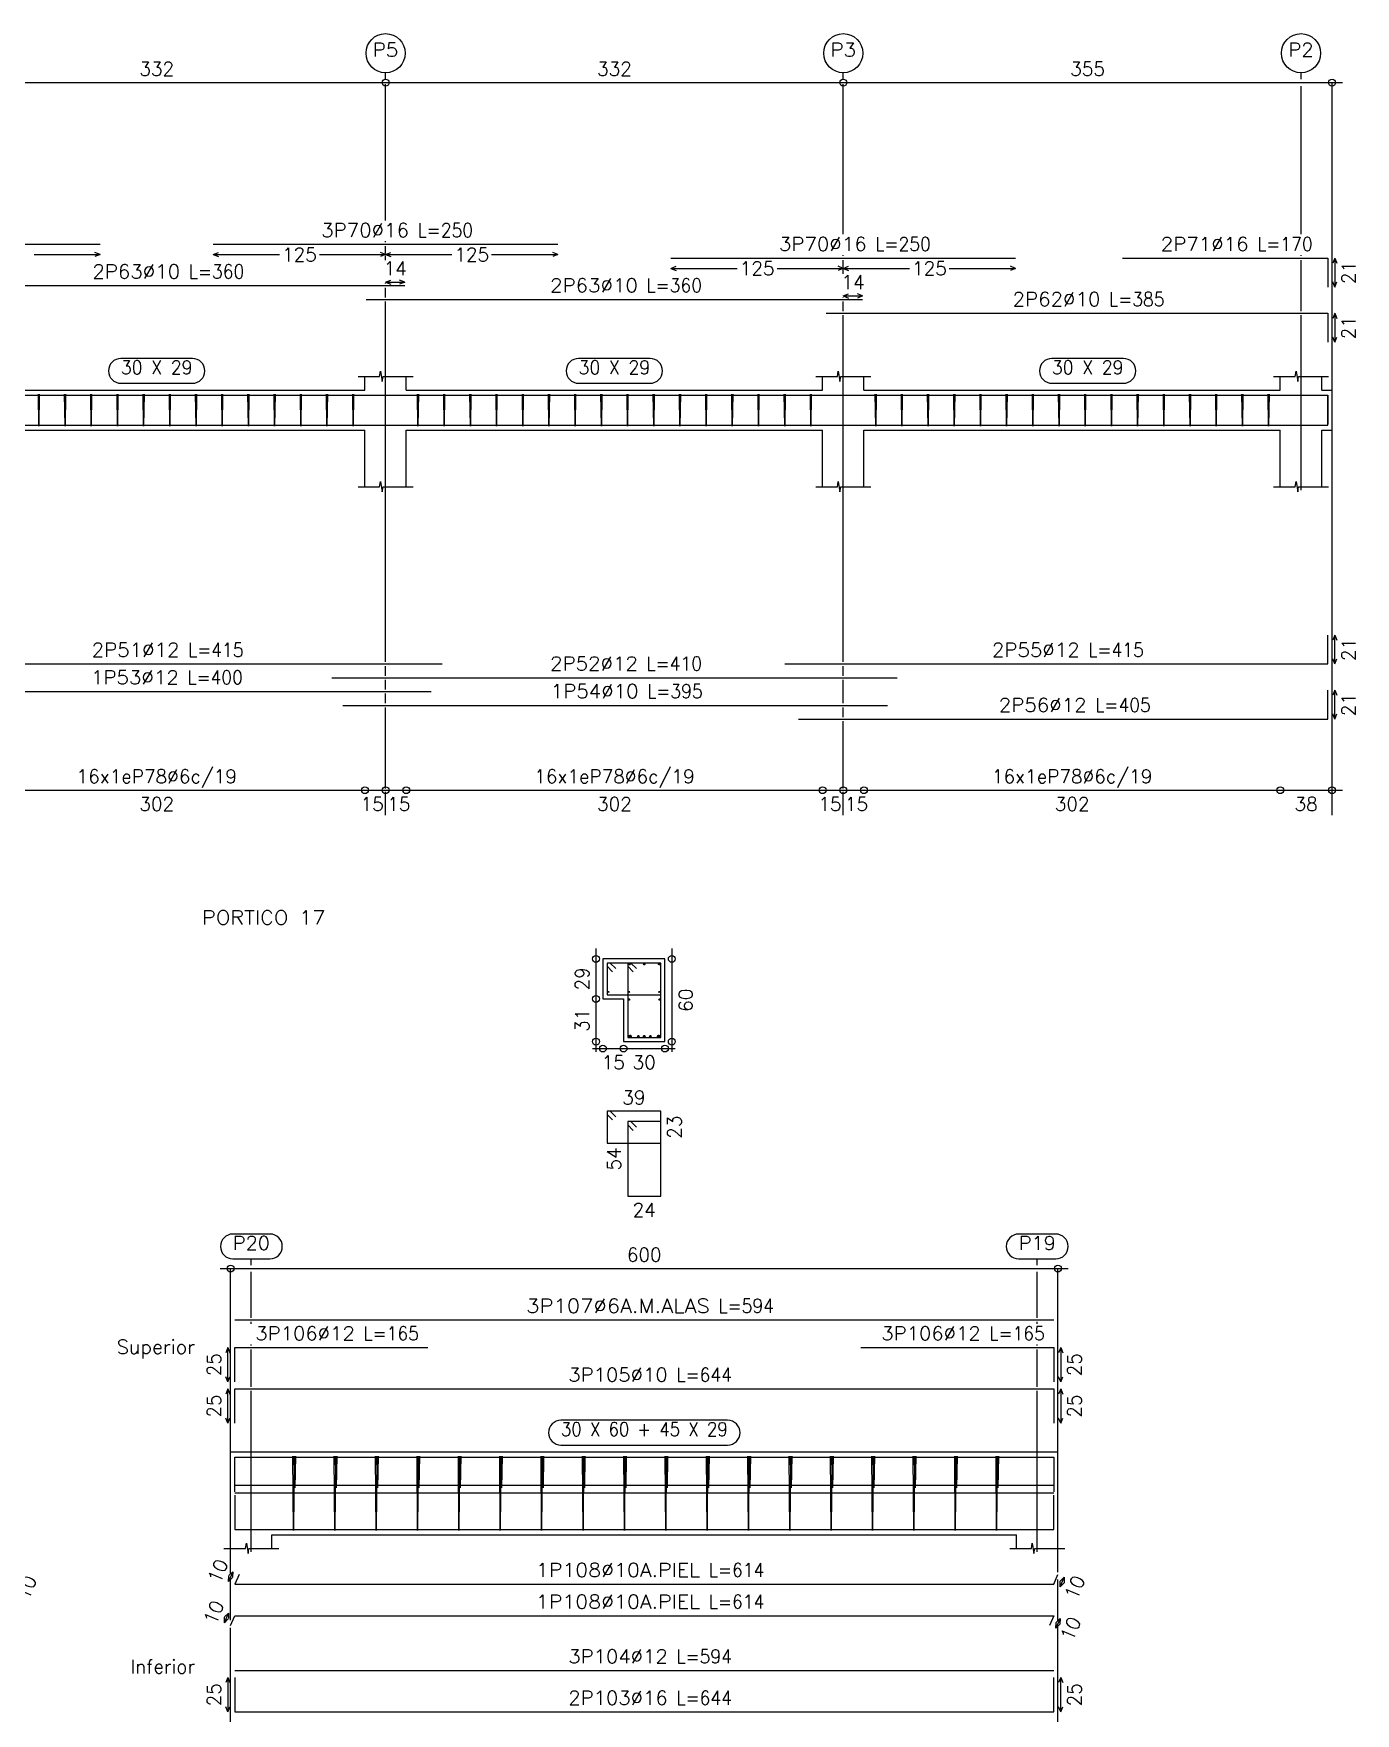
# Model space of a CAD drawing. Header units: millimetres. Extents: x 709.5 to 769, y 350.8 to 392.8.
# Drawn here: x 733.05 to 742.64, y 369.83 to 382.01 of the extents above; entities that cross this region are included whole.
import ezdxf
from ezdxf.enums import TextEntityAlignment as Align

# ---------------------------------------------------------------- set-up
doc = ezdxf.new("R2010")
doc.units = ezdxf.units.MM
doc.linetypes.add('CYPELINEA', pattern=[0])
for name, color, linetype in [('ARM_DENTRO_VIGA', 5, 'Continuous'), ('ARM_ESTRIBOS', 1, 'Continuous'), ('ARM_LONGITUDES', 3, 'CYPELINEA'), ('ARM_TEXTOS', 3, 'CYPELINEA'), ('COT_ARM', 3, 'CYPELINEA'), ('COT_COTAS', 3, 'CYPELINEA'), ('COT_EST', 3, 'CYPELINEA'), ('COT_LIN_APOYOS', 2, 'CYPELINEA'), ('COT_LIN_AUX_COTA', 2, 'CYPELINEA'), ('REF_ESCALA', 3, 'CYPELINEA'), ('REF_NOMBRE', 3, 'CYPELINEA'), ('REF_REFERENCIA', 3, 'CYPELINEA'), ('SEC_CONTORNOS', 2, 'Continuous'), ('SEC_DIM_VIGA', 3, 'CYPELINEA'), ('TXT_EST', 3, 'CYPELINEA'), ('TXT_LONG', 3, 'CYPELINEA')]:
    doc.layers.add(name, color=color, linetype=linetype)
doc.styles.get("Standard").update_dxf_attribs({"font": 'romans.shx'})

msp = doc.modelspace()

# ---------------------------------------------------------------- linework, layer by layer
at = {"layer": 'ARM_DENTRO_VIGA'}
for p, q in [((737.37, 375.261), (737.385, 375.261)), ((737.377, 375.269), (737.377, 375.254)), ((737.477, 375.261), (737.492, 375.261)), ((737.484, 375.269), (737.484, 375.254)), ((737.584, 375.261), (737.599, 375.261)), ((737.592, 375.269), (737.592, 375.254)), ((737.221, 375.059), (737.23, 375.059)), ((737.226, 375.064), (737.226, 375.055)), ((737.365, 375.004), (737.38, 375.004)), ((737.371, 375.059), (737.38, 375.059)), ((737.373, 375.012), (737.373, 374.997)), ((737.376, 375.064), (737.376, 375.055)), ((737.589, 375.059), (737.598, 375.059)), ((737.589, 375.004), (737.604, 375.004)), ((737.593, 375.064), (737.593, 375.055)), ((737.596, 375.012), (737.596, 374.997)), ((737.369, 374.737), (737.393, 374.737)), ((737.381, 374.749), (737.381, 374.725)), ((737.432, 374.737), (737.449, 374.737)), ((737.441, 374.746), (737.441, 374.728)), ((737.476, 374.737), (737.493, 374.737)), ((737.484, 374.746), (737.484, 374.728)), ((737.52, 374.737), (737.537, 374.737)), ((737.528, 374.746), (737.528, 374.728)), ((737.576, 374.737), (737.6, 374.737)), ((737.588, 374.749), (737.588, 374.725))]:
    msp.add_line(p, q, dxfattribs=at)
for points in [[(730.988, 380.48), (733.538, 380.48)], [(734.358, 380.48), (736.858, 380.48)], [(737.678, 380.38), (740.178, 380.38)], [(740.953, 380.38), (742.443, 380.38), (742.443, 380.17)], [(732.148, 380.18), (735.748, 380.18)], [(735.468, 380.08), (739.068, 380.08)], [(738.803, 379.98), (742.443, 379.98), (742.443, 379.77)], [(730.988, 379.386), (733.538, 379.386)], [(732.148, 379.386), (735.748, 379.386)], [(734.358, 379.386), (736.858, 379.386)], [(735.468, 379.386), (739.068, 379.386)], [(737.678, 379.386), (740.178, 379.386)], [(738.503, 379.168), (742.443, 379.168), (742.443, 379.378)], [(738.603, 379.168), (742.443, 379.168), (742.443, 379.378)], [(738.803, 379.386), (742.443, 379.386), (742.443, 379.176)], [(740.953, 379.386), (742.443, 379.386), (742.443, 379.176)], [(731.868, 379.168), (736.018, 379.168)], [(731.938, 379.168), (735.938, 379.168)], [(735.218, 379.168), (739.318, 379.168)], [(735.298, 379.168), (739.248, 379.168)], [(738.503, 377.437), (742.443, 377.437), (742.443, 377.647)], [(731.868, 377.437), (736.018, 377.437)], [(735.218, 377.337), (739.318, 377.337)], [(731.938, 377.237), (735.938, 377.237)], [(738.603, 377.037), (742.443, 377.037), (742.443, 377.247)], [(735.298, 377.137), (739.248, 377.137)], [(734.514, 372.682), (740.455, 372.682)], [(734.514, 372.232), (734.514, 372.482), (735.914, 372.482)], [(739.055, 372.482), (740.455, 372.482), (740.455, 372.232)], [(734.514, 371.932), (734.514, 372.182), (740.455, 372.182), (740.455, 371.932)], [(734.514, 371.436), (734.514, 371.686), (735.914, 371.686)], [(734.514, 371.436), (734.514, 371.686), (740.455, 371.686), (740.455, 371.436)], [(739.055, 371.686), (740.455, 371.686), (740.455, 371.436)], [(734.514, 371.484), (740.455, 371.484)], [(734.514, 371.429), (740.455, 371.429)], [(734.514, 371.429), (740.455, 371.429)], [(734.514, 371.412), (734.514, 371.162), (740.455, 371.162), (740.455, 371.412)], [(734.514, 371.162), (740.455, 371.162)], [(734.545, 370.836), (734.514, 370.766), (740.455, 370.766), (740.485, 370.836)], [(734.484, 370.466), (734.514, 370.536), (740.455, 370.536), (740.424, 370.466)], [(734.514, 370.139), (740.455, 370.139)], [(734.514, 370.089), (734.514, 369.839), (740.455, 369.839), (740.455, 370.089)]]:
    msp.add_lwpolyline(points, dxfattribs=at)
for centre, radius in [((737.377, 375.261), 0.005), ((737.484, 375.261), 0.005), ((737.592, 375.261), 0.005), ((737.226, 375.059), 0.003), ((737.373, 375.004), 0.005), ((737.376, 375.059), 0.003), ((737.593, 375.059), 0.003), ((737.596, 375.004), 0.005), ((737.381, 374.737), 0.008), ((737.441, 374.737), 0.006), ((737.484, 374.737), 0.006), ((737.528, 374.737), 0.006), ((737.588, 374.737), 0.008)]:
    msp.add_circle(centre, radius, dxfattribs=at)
at = {"layer": 'ARM_ESTRIBOS'}
for points in [[(733.096, 379.363), (733.096, 379.392), (733.093, 379.162), (733.09, 379.392), (733.09, 379.374), (733.09, 379.345)], [(733.286, 379.363), (733.286, 379.392), (733.283, 379.162), (733.28, 379.392), (733.28, 379.374), (733.28, 379.345)], [(733.476, 379.363), (733.476, 379.392), (733.473, 379.162), (733.47, 379.392), (733.47, 379.374), (733.47, 379.345)], [(733.666, 379.363), (733.666, 379.392), (733.663, 379.162), (733.66, 379.392), (733.66, 379.374), (733.66, 379.345)], [(733.856, 379.363), (733.856, 379.392), (733.853, 379.162), (733.85, 379.392), (733.85, 379.374), (733.85, 379.345)], [(734.046, 379.363), (734.046, 379.392), (734.043, 379.162), (734.04, 379.392), (734.04, 379.374), (734.04, 379.345)], [(734.236, 379.363), (734.236, 379.392), (734.233, 379.162), (734.23, 379.392), (734.23, 379.374), (734.23, 379.345)], [(734.426, 379.363), (734.426, 379.392), (734.423, 379.162), (734.42, 379.392), (734.42, 379.374), (734.42, 379.345)], [(734.616, 379.363), (734.616, 379.392), (734.613, 379.162), (734.61, 379.392), (734.61, 379.374), (734.61, 379.345)], [(734.806, 379.363), (734.806, 379.392), (734.803, 379.162), (734.8, 379.392), (734.8, 379.374), (734.8, 379.345)], [(734.996, 379.363), (734.996, 379.392), (734.993, 379.162), (734.99, 379.392), (734.99, 379.374), (734.99, 379.345)], [(735.186, 379.363), (735.186, 379.392), (735.183, 379.162), (735.18, 379.392), (735.18, 379.374), (735.18, 379.345)], [(735.376, 379.363), (735.376, 379.392), (735.373, 379.162), (735.37, 379.392), (735.37, 379.374), (735.37, 379.345)], [(735.846, 379.363), (735.846, 379.392), (735.843, 379.162), (735.84, 379.392), (735.84, 379.374), (735.84, 379.345)], [(736.036, 379.363), (736.036, 379.392), (736.033, 379.162), (736.03, 379.392), (736.03, 379.374), (736.03, 379.345)], [(736.226, 379.363), (736.226, 379.392), (736.223, 379.162), (736.22, 379.392), (736.22, 379.374), (736.22, 379.345)], [(736.416, 379.363), (736.416, 379.392), (736.413, 379.162), (736.41, 379.392), (736.41, 379.374), (736.41, 379.345)], [(736.606, 379.363), (736.606, 379.392), (736.603, 379.162), (736.6, 379.392), (736.6, 379.374), (736.6, 379.345)], [(736.796, 379.363), (736.796, 379.392), (736.793, 379.162), (736.79, 379.392), (736.79, 379.374), (736.79, 379.345)], [(736.986, 379.363), (736.986, 379.392), (736.983, 379.162), (736.98, 379.392), (736.98, 379.374), (736.98, 379.345)], [(737.176, 379.363), (737.176, 379.392), (737.173, 379.162), (737.17, 379.392), (737.17, 379.374), (737.17, 379.345)], [(737.366, 379.363), (737.366, 379.392), (737.363, 379.162), (737.36, 379.392), (737.36, 379.374), (737.36, 379.345)], [(737.556, 379.363), (737.556, 379.392), (737.553, 379.162), (737.55, 379.392), (737.55, 379.374), (737.55, 379.345)], [(737.746, 379.363), (737.746, 379.392), (737.743, 379.162), (737.74, 379.392), (737.74, 379.374), (737.74, 379.345)], [(737.936, 379.363), (737.936, 379.392), (737.933, 379.162), (737.93, 379.392), (737.93, 379.374), (737.93, 379.345)], [(738.126, 379.363), (738.126, 379.392), (738.123, 379.162), (738.12, 379.392), (738.12, 379.374), (738.12, 379.345)], [(738.316, 379.363), (738.316, 379.392), (738.313, 379.162), (738.31, 379.392), (738.31, 379.374), (738.31, 379.345)], [(738.506, 379.363), (738.506, 379.392), (738.503, 379.162), (738.5, 379.392), (738.5, 379.374), (738.5, 379.345)], [(738.696, 379.363), (738.696, 379.392), (738.693, 379.162), (738.69, 379.392), (738.69, 379.374), (738.69, 379.345)], [(739.166, 379.363), (739.166, 379.392), (739.163, 379.162), (739.16, 379.392), (739.16, 379.374), (739.16, 379.345)], [(739.356, 379.363), (739.356, 379.392), (739.353, 379.162), (739.35, 379.392), (739.35, 379.374), (739.35, 379.345)], [(739.546, 379.363), (739.546, 379.392), (739.543, 379.162), (739.54, 379.392), (739.54, 379.374), (739.54, 379.345)], [(739.736, 379.363), (739.736, 379.392), (739.733, 379.162), (739.73, 379.392), (739.73, 379.374), (739.73, 379.345)], [(739.926, 379.363), (739.926, 379.392), (739.923, 379.162), (739.92, 379.392), (739.92, 379.374), (739.92, 379.345)], [(740.116, 379.363), (740.116, 379.392), (740.113, 379.162), (740.11, 379.392), (740.11, 379.374), (740.11, 379.345)], [(740.306, 379.363), (740.306, 379.392), (740.303, 379.162), (740.3, 379.392), (740.3, 379.374), (740.3, 379.345)], [(740.496, 379.363), (740.496, 379.392), (740.493, 379.162), (740.49, 379.392), (740.49, 379.374), (740.49, 379.345)], [(740.686, 379.363), (740.686, 379.392), (740.683, 379.162), (740.68, 379.392), (740.68, 379.374), (740.68, 379.345)], [(740.876, 379.363), (740.876, 379.392), (740.873, 379.162), (740.87, 379.392), (740.87, 379.374), (740.87, 379.345)], [(741.066, 379.363), (741.066, 379.392), (741.063, 379.162), (741.06, 379.392), (741.06, 379.374), (741.06, 379.345)], [(741.256, 379.363), (741.256, 379.392), (741.253, 379.162), (741.25, 379.392), (741.25, 379.374), (741.25, 379.345)], [(741.446, 379.363), (741.446, 379.392), (741.443, 379.162), (741.44, 379.392), (741.44, 379.374), (741.44, 379.345)], [(741.636, 379.363), (741.636, 379.392), (741.633, 379.162), (741.63, 379.392), (741.63, 379.374), (741.63, 379.345)], [(741.826, 379.363), (741.826, 379.392), (741.823, 379.162), (741.82, 379.392), (741.82, 379.374), (741.82, 379.345)], [(742.016, 379.363), (742.016, 379.392), (742.013, 379.162), (742.01, 379.392), (742.01, 379.374), (742.01, 379.345)], [(737.278, 375.23), (737.238, 375.269), (737.215, 375.269), (737.215, 375.039), (737.604, 375.039), (737.604, 375.269), (737.215, 375.269), (737.215, 375.245), (737.254, 375.206)], [(737.428, 375.23), (737.388, 375.269), (737.365, 375.269), (737.365, 374.729), (737.604, 374.729), (737.604, 375.269), (737.365, 375.269), (737.365, 375.245), (737.404, 375.206)], [(737.278, 374.155), (737.238, 374.194), (737.215, 374.194), (737.215, 373.964), (737.604, 373.964), (737.604, 374.194), (737.215, 374.194), (737.215, 374.17), (737.254, 374.131)], [(737.428, 374.08), (737.388, 374.119), (737.365, 374.119), (737.365, 373.579), (737.604, 373.579), (737.604, 374.119), (737.365, 374.119), (737.365, 374.095), (737.404, 374.056)], [(734.944, 371.655), (734.944, 371.694), (734.94, 371.154), (734.936, 371.694), (734.936, 371.67), (734.936, 371.631)], [(734.954, 371.655), (734.954, 371.694), (734.95, 371.464), (734.946, 371.694), (734.945, 371.67), (734.945, 371.631)], [(735.244, 371.655), (735.244, 371.694), (735.24, 371.154), (735.236, 371.694), (735.236, 371.67), (735.236, 371.631)], [(735.254, 371.655), (735.254, 371.694), (735.25, 371.464), (735.246, 371.694), (735.245, 371.67), (735.245, 371.631)], [(735.544, 371.655), (735.544, 371.694), (735.54, 371.154), (735.536, 371.694), (735.536, 371.67), (735.536, 371.631)], [(735.554, 371.655), (735.554, 371.694), (735.55, 371.464), (735.546, 371.694), (735.545, 371.67), (735.545, 371.631)], [(735.844, 371.655), (735.844, 371.694), (735.84, 371.154), (735.836, 371.694), (735.836, 371.67), (735.836, 371.631)], [(735.854, 371.655), (735.854, 371.694), (735.85, 371.464), (735.846, 371.694), (735.845, 371.67), (735.845, 371.631)], [(736.144, 371.655), (736.144, 371.694), (736.14, 371.154), (736.136, 371.694), (736.136, 371.67), (736.136, 371.631)], [(736.154, 371.655), (736.154, 371.694), (736.15, 371.464), (736.146, 371.694), (736.145, 371.67), (736.145, 371.631)], [(736.444, 371.655), (736.444, 371.694), (736.44, 371.154), (736.436, 371.694), (736.436, 371.67), (736.436, 371.631)], [(736.454, 371.655), (736.454, 371.694), (736.45, 371.464), (736.446, 371.694), (736.445, 371.67), (736.445, 371.631)], [(736.744, 371.655), (736.744, 371.694), (736.74, 371.154), (736.736, 371.694), (736.736, 371.67), (736.736, 371.631)], [(736.754, 371.655), (736.754, 371.694), (736.75, 371.464), (736.746, 371.694), (736.745, 371.67), (736.745, 371.631)], [(737.044, 371.655), (737.044, 371.694), (737.04, 371.154), (737.036, 371.694), (737.036, 371.67), (737.036, 371.631)], [(737.054, 371.655), (737.054, 371.694), (737.05, 371.464), (737.046, 371.694), (737.045, 371.67), (737.045, 371.631)], [(737.344, 371.655), (737.344, 371.694), (737.34, 371.154), (737.336, 371.694), (737.336, 371.67), (737.336, 371.631)], [(737.354, 371.655), (737.354, 371.694), (737.35, 371.464), (737.346, 371.694), (737.345, 371.67), (737.345, 371.631)], [(737.644, 371.655), (737.644, 371.694), (737.64, 371.154), (737.636, 371.694), (737.636, 371.67), (737.636, 371.631)], [(737.654, 371.655), (737.654, 371.694), (737.65, 371.464), (737.646, 371.694), (737.645, 371.67), (737.645, 371.631)], [(737.944, 371.655), (737.944, 371.694), (737.94, 371.154), (737.936, 371.694), (737.936, 371.67), (737.936, 371.631)], [(737.954, 371.655), (737.954, 371.694), (737.95, 371.464), (737.946, 371.694), (737.945, 371.67), (737.945, 371.631)], [(738.244, 371.655), (738.244, 371.694), (738.24, 371.154), (738.236, 371.694), (738.236, 371.67), (738.236, 371.631)], [(738.254, 371.655), (738.254, 371.694), (738.25, 371.464), (738.246, 371.694), (738.245, 371.67), (738.245, 371.631)], [(738.544, 371.655), (738.544, 371.694), (738.54, 371.154), (738.536, 371.694), (738.536, 371.67), (738.536, 371.631)], [(738.554, 371.655), (738.554, 371.694), (738.55, 371.464), (738.546, 371.694), (738.545, 371.67), (738.545, 371.631)], [(738.844, 371.655), (738.844, 371.694), (738.84, 371.154), (738.836, 371.694), (738.836, 371.67), (738.836, 371.631)], [(738.854, 371.655), (738.854, 371.694), (738.85, 371.464), (738.846, 371.694), (738.845, 371.67), (738.845, 371.631)], [(739.144, 371.655), (739.144, 371.694), (739.14, 371.154), (739.136, 371.694), (739.136, 371.67), (739.136, 371.631)], [(739.154, 371.655), (739.154, 371.694), (739.15, 371.464), (739.146, 371.694), (739.145, 371.67), (739.145, 371.631)], [(739.444, 371.655), (739.444, 371.694), (739.44, 371.154), (739.436, 371.694), (739.436, 371.67), (739.436, 371.631)], [(739.454, 371.655), (739.454, 371.694), (739.45, 371.464), (739.446, 371.694), (739.445, 371.67), (739.445, 371.631)], [(739.744, 371.655), (739.744, 371.694), (739.74, 371.154), (739.736, 371.694), (739.736, 371.67), (739.736, 371.631)], [(739.754, 371.655), (739.754, 371.694), (739.75, 371.464), (739.746, 371.694), (739.745, 371.67), (739.745, 371.631)], [(740.044, 371.655), (740.044, 371.694), (740.04, 371.154), (740.036, 371.694), (740.036, 371.67), (740.036, 371.631)], [(740.054, 371.655), (740.054, 371.694), (740.05, 371.464), (740.046, 371.694), (740.045, 371.67), (740.045, 371.631)]]:
    msp.add_lwpolyline(points, dxfattribs=at)
at = {"layer": 'ARM_LONGITUDES'}
for p, q in [((742.493, 380.38), (742.478, 380.342)), ((742.493, 380.38), (742.493, 380.17)), ((742.493, 380.38), (742.508, 380.342)), ((742.493, 380.17), (742.478, 380.207)), ((742.493, 380.17), (742.508, 380.207)), ((742.493, 379.98), (742.478, 379.942)), ((742.493, 379.98), (742.493, 379.77)), ((742.493, 379.98), (742.508, 379.942)), ((742.493, 379.77), (742.478, 379.807)), ((742.493, 379.77), (742.508, 379.807)), ((742.493, 377.647), (742.478, 377.61)), ((742.493, 377.437), (742.493, 377.647)), ((742.493, 377.647), (742.508, 377.61)), ((742.493, 377.437), (742.478, 377.475)), ((742.493, 377.437), (742.508, 377.475)), ((742.493, 377.247), (742.478, 377.21)), ((742.493, 377.037), (742.493, 377.247)), ((742.493, 377.247), (742.508, 377.21)), ((742.493, 377.037), (742.478, 377.075)), ((742.493, 377.037), (742.508, 377.075)), ((734.464, 372.482), (734.449, 372.444)), ((734.464, 372.232), (734.464, 372.482)), ((734.464, 372.482), (734.479, 372.444)), ((740.505, 372.482), (740.49, 372.444)), ((740.505, 372.482), (740.505, 372.232)), ((740.505, 372.482), (740.52, 372.444)), ((734.464, 372.232), (734.449, 372.269)), ((734.464, 372.182), (734.45, 372.144)), ((734.464, 372.232), (734.479, 372.269)), ((734.464, 371.932), (734.464, 372.182)), ((734.464, 372.182), (734.479, 372.144)), ((740.505, 372.232), (740.49, 372.269)), ((740.505, 372.182), (740.49, 372.144)), ((740.505, 372.232), (740.52, 372.269)), ((740.505, 372.182), (740.505, 371.932)), ((740.505, 372.182), (740.52, 372.144)), ((734.464, 371.932), (734.45, 371.969)), ((734.464, 371.932), (734.479, 371.969)), ((740.505, 371.932), (740.49, 371.969)), ((740.505, 371.932), (740.52, 371.969)), ((734.499, 370.856), (734.469, 370.786)), ((734.499, 370.856), (734.47, 370.828)), ((734.499, 370.856), (734.498, 370.816)), ((734.469, 370.786), (734.47, 370.827)), ((734.469, 370.786), (734.497, 370.815)), ((740.5, 370.747), (740.53, 370.817)), ((740.5, 370.747), (740.501, 370.787)), ((740.5, 370.747), (740.529, 370.775)), ((740.53, 370.817), (740.502, 370.788)), ((740.53, 370.817), (740.529, 370.776)), ((734.439, 370.486), (734.469, 370.556)), ((734.439, 370.486), (734.44, 370.527)), ((734.439, 370.486), (734.467, 370.515)), ((734.469, 370.556), (734.44, 370.528)), ((734.469, 370.556), (734.468, 370.516)), ((740.5, 370.517), (740.47, 370.447)), ((740.47, 370.447), (740.471, 370.487)), ((740.47, 370.447), (740.499, 370.475)), ((740.5, 370.517), (740.472, 370.488)), ((740.5, 370.517), (740.499, 370.476)), ((734.464, 370.089), (734.45, 370.052)), ((734.464, 370.089), (734.464, 369.839)), ((734.464, 370.089), (734.479, 370.052)), ((740.505, 370.089), (740.49, 370.052)), ((740.505, 369.839), (740.505, 370.089)), ((740.505, 370.089), (740.52, 370.052)), ((734.464, 369.839), (734.45, 369.877)), ((734.464, 369.839), (734.479, 369.877)), ((740.505, 369.839), (740.49, 369.877)), ((740.505, 369.839), (740.52, 369.877))]:
    msp.add_line(p, q, dxfattribs=at)
at = {"layer": 'COT_ARM'}
for p, q in [((733.058, 380.405), (733.538, 380.405)), ((733.538, 380.405), (733.5, 380.42)), ((733.538, 380.405), (733.5, 380.39)), ((734.358, 380.405), (734.395, 380.42)), ((734.358, 380.405), (734.838, 380.405)), ((734.358, 380.405), (734.395, 380.39)), ((735.128, 380.405), (735.608, 380.405)), ((735.608, 380.405), (735.57, 380.42)), ((735.608, 380.405), (735.57, 380.39)), ((735.608, 380.405), (735.645, 380.42)), ((735.608, 380.405), (736.088, 380.405)), ((735.608, 380.405), (735.645, 380.39)), ((736.377, 380.405), (736.858, 380.405)), ((736.858, 380.405), (736.82, 380.42)), ((736.858, 380.405), (736.82, 380.39)), ((735.608, 380.205), (735.645, 380.22)), ((735.748, 380.205), (735.71, 380.22)), ((737.678, 380.305), (737.715, 380.32)), ((737.678, 380.305), (738.158, 380.305)), ((737.678, 380.305), (737.715, 380.29)), ((738.448, 380.305), (738.928, 380.305)), ((738.928, 380.305), (738.89, 380.32)), ((738.928, 380.305), (738.89, 380.29)), ((738.928, 380.305), (738.965, 380.32)), ((738.928, 380.305), (739.408, 380.305)), ((738.928, 380.305), (738.965, 380.29)), ((739.697, 380.305), (740.178, 380.305)), ((740.178, 380.305), (740.14, 380.32)), ((740.178, 380.305), (740.14, 380.29)), ((735.608, 380.205), (735.748, 380.205)), ((735.608, 380.205), (735.645, 380.19)), ((735.748, 380.205), (735.71, 380.19)), ((738.928, 380.105), (738.965, 380.12)), ((738.928, 380.105), (739.068, 380.105)), ((738.928, 380.105), (738.965, 380.09)), ((739.068, 380.105), (739.03, 380.12)), ((739.068, 380.105), (739.03, 380.09))]:
    msp.add_line(p, q, dxfattribs=at)
at = {"layer": 'COT_COTAS'}
for p, q in [((732.288, 381.652), (735.608, 381.652)), ((735.608, 381.652), (738.928, 381.652)), ((738.928, 381.652), (742.548, 381.652)), ((734.409, 373.054), (740.56, 373.054))]:
    msp.add_line(p, q, dxfattribs=at)
for centre in [(735.608, 381.652), (738.928, 381.652), (742.473, 381.652), (734.484, 373.054), (740.485, 373.054)]:
    msp.add_circle(centre, 0.025, dxfattribs=at)
at = {"layer": 'COT_EST'}
for p, q in [((732.438, 376.522), (735.458, 376.522)), ((735.458, 376.522), (735.608, 376.522)), ((735.608, 376.522), (735.758, 376.522)), ((735.758, 376.522), (738.778, 376.522)), ((738.778, 376.522), (738.928, 376.522)), ((738.928, 376.522), (739.078, 376.522)), ((739.078, 376.522), (742.098, 376.522)), ((742.098, 376.522), (742.548, 376.522))]:
    msp.add_line(p, q, dxfattribs=at)
for centre in [(735.458, 376.522), (735.608, 376.522), (735.758, 376.522), (738.778, 376.522), (738.928, 376.522), (739.078, 376.522), (742.098, 376.522), (742.473, 376.522)]:
    msp.add_circle(centre, 0.025, dxfattribs=at)
at = {"layer": 'COT_LIN_APOYOS'}
for p, q in [((735.608, 381.452), (735.608, 381.64)), ((738.928, 381.452), (738.928, 381.64)), ((742.473, 381.64), (742.473, 381.652)), ((742.473, 381.452), (742.473, 381.64)), ((735.608, 380.652), (735.608, 381.452)), ((738.928, 380.552), (738.928, 381.452)), ((742.473, 379.652), (742.473, 381.452)), ((735.608, 380.495), (735.608, 380.502)), ((735.608, 380.412), (735.608, 380.465)), ((735.608, 380.365), (735.608, 380.397)), ((738.928, 380.395), (738.928, 380.402)), ((738.928, 380.312), (738.928, 380.365)), ((738.928, 380.265), (738.928, 380.297)), ((735.608, 380.195), (735.608, 380.197)), ((735.608, 380.095), (735.608, 380.165)), ((738.928, 380.095), (738.928, 380.097)), ((735.608, 379.652), (735.608, 380.065)), ((738.928, 379.995), (738.928, 380.065)), ((738.928, 379.652), (738.928, 379.965)), ((735.608, 378.607), (735.608, 379.652)), ((738.928, 378.607), (738.928, 379.652)), ((742.473, 378.607), (742.473, 379.652)), ((735.608, 377.702), (735.608, 378.607)), ((738.928, 377.702), (738.928, 378.607)), ((742.473, 377.702), (742.473, 378.607)), ((735.608, 377.452), (735.608, 377.702)), ((738.928, 377.452), (738.928, 377.702)), ((742.473, 376.822), (742.473, 377.702)), ((735.608, 377.352), (735.608, 377.422)), ((738.928, 377.352), (738.928, 377.422)), ((735.608, 377.252), (735.608, 377.322)), ((738.928, 377.152), (738.928, 377.322)), ((735.608, 377.152), (735.608, 377.222)), ((735.608, 376.822), (735.608, 377.122)), ((738.928, 377.052), (738.928, 377.122)), ((738.928, 376.822), (738.928, 377.022)), ((735.608, 376.535), (735.608, 376.822)), ((738.928, 376.535), (738.928, 376.822)), ((742.473, 376.535), (742.473, 376.822)), ((735.608, 376.342), (735.608, 376.51)), ((738.928, 376.342), (738.928, 376.51)), ((742.473, 376.51), (742.473, 376.535)), ((742.473, 376.342), (742.473, 376.51)), ((734.484, 373.042), (734.484, 373.054)), ((734.484, 372.854), (734.484, 373.042)), ((740.485, 373.042), (740.485, 373.054)), ((740.485, 372.854), (740.485, 373.042)), ((734.484, 371.954), (734.484, 372.854)), ((740.485, 371.954), (740.485, 372.854)), ((734.484, 370.939), (734.484, 371.954)), ((740.485, 370.939), (740.485, 371.954)), ((734.484, 370.838), (734.484, 370.939)), ((740.485, 370.853), (740.485, 370.939)), ((734.484, 370.504), (734.484, 370.803)), ((740.485, 370.5), (740.485, 370.799)), ((734.484, 370.312), (734.484, 370.45)), ((740.485, 370.312), (740.485, 370.465)), ((734.484, 369.624), (734.484, 370.312)), ((740.485, 369.624), (740.485, 370.312))]:
    msp.add_line(p, q, dxfattribs=at)
at = {"layer": 'COT_LIN_AUX_COTA'}
for p, q in [((735.608, 381.677), (735.608, 381.722)), ((738.928, 381.677), (738.928, 381.722)), ((742.248, 381.677), (742.248, 381.722)), ((742.248, 381.452), (742.248, 381.627)), ((742.248, 380.552), (742.248, 381.452)), ((742.248, 380.395), (742.248, 380.402)), ((742.248, 379.995), (742.248, 380.365)), ((742.248, 379.652), (742.248, 379.965)), ((742.248, 378.697), (742.248, 379.652)), ((734.634, 373.079), (734.634, 373.124)), ((734.634, 372.854), (734.634, 373.029)), ((740.335, 373.079), (740.335, 373.124)), ((740.335, 372.854), (740.335, 373.029)), ((734.634, 372.697), (734.634, 372.854)), ((740.335, 372.697), (740.335, 372.854)), ((734.634, 372.654), (734.634, 372.667)), ((740.335, 372.654), (740.335, 372.667)), ((734.634, 372.497), (734.634, 372.504)), ((734.634, 372.197), (734.634, 372.467)), ((740.335, 372.497), (740.335, 372.504)), ((740.335, 372.197), (740.335, 372.467)), ((734.634, 371.954), (734.634, 372.167)), ((740.335, 371.954), (740.335, 372.167)), ((734.634, 370.999), (734.634, 371.954)), ((740.335, 370.999), (740.335, 371.954))]:
    msp.add_line(p, q, dxfattribs=at)
at = {"layer": 'REF_NOMBRE'}
for p, q in [((734.207, 379.652), (733.688, 379.652)), ((737.527, 379.652), (737.008, 379.652)), ((740.96, 379.652), (740.441, 379.652)), ((733.688, 379.472), (734.207, 379.472)), ((737.008, 379.472), (737.527, 379.472)), ((740.441, 379.472), (740.96, 379.472)), ((738.089, 371.954), (736.88, 371.954)), ((736.88, 371.774), (738.089, 371.774))]:
    msp.add_line(p, q, dxfattribs=at)
for centre, start, end in [((733.688, 379.562), 90, 270), ((734.207, 379.562), 270, 90), ((737.008, 379.562), 90, 270), ((737.527, 379.562), 270, 90), ((740.441, 379.562), 90, 270), ((740.96, 379.562), 270, 90), ((736.88, 371.864), 90, 270), ((738.089, 371.864), 270, 90)]:
    msp.add_arc(centre, 0.09, start, end, dxfattribs=at)
at = {"layer": 'REF_REFERENCIA'}
for p, q in [((734.769, 373.304), (734.5, 373.304)), ((740.469, 373.304), (740.2, 373.304)), ((734.5, 373.124), (734.769, 373.124)), ((740.2, 373.124), (740.469, 373.124))]:
    msp.add_line(p, q, dxfattribs=at)
for centre in [(735.608, 381.865), (738.928, 381.865), (742.248, 381.865)]:
    msp.add_circle(centre, 0.142, dxfattribs=at)
for centre, start, end in [((734.5, 373.214), 90, 270), ((734.769, 373.214), 270, 90), ((740.2, 373.214), 90, 270), ((740.469, 373.214), 270, 90)]:
    msp.add_arc(centre, 0.09, start, end, dxfattribs=at)
at = {"layer": 'SEC_CONTORNOS'}
for p, q in [((735.408, 379.522), (735.565, 379.522)), ((735.458, 379.422), (735.458, 379.522)), ((735.565, 379.522), (735.572, 379.56)), ((735.572, 379.56), (735.584, 379.485)), ((735.584, 379.485), (735.59, 379.522)), ((735.59, 379.522), (735.808, 379.522)), ((735.758, 379.422), (735.758, 379.522)), ((738.728, 379.522), (738.885, 379.522)), ((738.778, 379.422), (738.778, 379.522)), ((738.885, 379.522), (738.892, 379.56)), ((738.892, 379.56), (738.904, 379.485)), ((738.904, 379.485), (738.91, 379.522)), ((738.91, 379.522), (739.128, 379.522)), ((739.078, 379.422), (739.078, 379.522)), ((742.048, 379.522), (742.205, 379.522)), ((742.098, 379.422), (742.098, 379.522)), ((742.205, 379.522), (742.212, 379.56)), ((742.212, 379.56), (742.224, 379.485)), ((742.224, 379.485), (742.23, 379.522)), ((742.23, 379.522), (742.448, 379.522)), ((742.398, 379.422), (742.398, 379.522)), ((732.438, 379.422), (735.458, 379.422)), ((735.758, 379.422), (738.778, 379.422)), ((739.078, 379.422), (742.098, 379.422)), ((742.398, 379.422), (742.473, 379.422)), ((742.473, 379.132), (742.473, 379.422)), ((732.438, 379.132), (735.458, 379.132)), ((735.458, 378.722), (735.458, 379.132)), ((735.758, 379.132), (738.778, 379.132)), ((735.758, 378.722), (735.758, 379.132)), ((738.778, 378.722), (738.778, 379.132)), ((739.078, 379.132), (742.098, 379.132)), ((739.078, 378.722), (739.078, 379.132)), ((742.098, 378.722), (742.098, 379.132)), ((742.398, 378.722), (742.398, 379.132)), ((742.398, 379.132), (742.473, 379.132)), ((735.565, 378.722), (735.572, 378.76)), ((735.572, 378.76), (735.584, 378.685)), ((738.885, 378.722), (738.892, 378.76)), ((738.892, 378.76), (738.904, 378.685)), ((742.205, 378.722), (742.212, 378.76)), ((742.212, 378.76), (742.224, 378.685)), ((735.408, 378.722), (735.565, 378.722)), ((735.584, 378.685), (735.59, 378.722)), ((735.59, 378.722), (735.808, 378.722)), ((738.728, 378.722), (738.885, 378.722)), ((738.904, 378.685), (738.91, 378.722)), ((738.91, 378.722), (739.128, 378.722)), ((742.048, 378.722), (742.205, 378.722)), ((742.224, 378.685), (742.23, 378.722)), ((742.23, 378.722), (742.448, 378.722)), ((734.484, 371.724), (734.784, 371.724)), ((734.484, 371.724), (734.784, 371.724)), ((734.484, 371.124), (734.484, 371.724)), ((734.484, 371.124), (734.484, 371.724)), ((734.784, 371.724), (740.185, 371.724)), ((740.185, 371.724), (740.485, 371.724)), ((740.185, 371.724), (740.485, 371.724)), ((740.485, 371.124), (740.485, 371.724)), ((740.485, 371.124), (740.485, 371.724)), ((734.484, 371.024), (734.484, 371.124)), ((734.784, 371.124), (740.185, 371.124)), ((734.784, 371.024), (734.784, 371.124)), ((740.185, 371.024), (740.185, 371.124)), ((740.485, 371.024), (740.485, 371.124)), ((734.434, 371.024), (734.592, 371.024)), ((734.592, 371.024), (734.598, 371.062)), ((734.598, 371.062), (734.611, 370.987)), ((734.611, 370.987), (734.617, 371.024)), ((734.617, 371.024), (734.834, 371.024)), ((740.135, 371.024), (740.292, 371.024)), ((740.292, 371.024), (740.299, 371.062)), ((740.299, 371.062), (740.311, 370.987)), ((740.311, 370.987), (740.317, 371.024)), ((740.317, 371.024), (740.535, 371.024))]:
    msp.add_line(p, q, dxfattribs=at)
msp.add_lwpolyline([(737.334, 375.299), (737.184, 375.299), (737.184, 375.009), (737.334, 375.009), (737.334, 374.699), (737.634, 374.699), (737.634, 375.299), (737.334, 375.299)], dxfattribs=at)
at = {"layer": 'SEC_DIM_VIGA'}
for p, q in [((737.134, 375.374), (737.134, 375.009)), ((737.684, 375.374), (737.684, 374.624)), ((737.134, 375.009), (737.134, 374.624)), ((737.11, 374.649), (737.334, 374.649)), ((737.334, 374.649), (737.709, 374.649))]:
    msp.add_line(p, q, dxfattribs=at)
for centre in [(737.134, 375.299), (737.684, 375.299), (737.134, 375.009), (737.134, 374.699), (737.184, 374.649), (737.334, 374.649), (737.634, 374.649), (737.684, 374.699)]:
    msp.add_circle(centre, 0.025, dxfattribs=at)

# ---------------------------------------------------------------- texts
at = {"layer": 'ARM_LONGITUDES'}
for s, rotation, width, p, p2 in [('21', 90, 1.138065, (742.643, 380.191), (742.643, 380.359)), ('21', 90, 1.138065, (742.643, 379.791), (742.643, 379.959)), ('21', 90, 1.138065, (742.643, 377.458), (742.643, 377.626)), ('21', 90, 1.138065, (742.643, 377.058), (742.643, 377.226)), ('25', 90, 0.953514, (734.414, 372.273), (734.414, 372.441)), ('25', 90, 0.953514, (740.655, 372.273), (740.655, 372.441)), ('25', 90, 0.953514, (734.414, 371.973), (734.414, 372.141)), ('25', 90, 0.953514, (740.655, 371.973), (740.655, 372.141)), ('10', 66.7992, 0.953737, (734.405, 370.764), (734.471, 370.919)), ('10', 66.8148, 0.953625, (733.017, 370.646), (733.083, 370.8)), ('10', 66.7992, 0.953737, (740.62, 370.646), (740.687, 370.8)), ('10', 66.7992, 0.953737, (734.375, 370.464), (734.441, 370.619)), ('10', 66.7992, 0.953737, (740.59, 370.346), (740.657, 370.5)), ('25', 90, 0.953514, (734.414, 369.88), (734.414, 370.048)), ('25', 90, 0.953514, (740.655, 369.88), (740.655, 370.048))]:
    msp.add_text(s, height=0.1, rotation=rotation, dxfattribs=dict(at, width=width)).set_placement(p, p2, align=Align.FIT)
at = {"layer": 'ARM_TEXTOS'}
for s, width, p, p2 in [('3P70%%c16', 0.97719, (735.141, 380.532), (735.778, 380.532)), ('3P70%%c16', 0.97719, (738.461, 380.432), (739.098, 380.432)), ('2P71%%c16', 0.97719, (741.231, 380.432), (741.868, 380.432)), ('2P63%%c10', 0.97719, (733.481, 380.232), (734.118, 380.232)), ('2P63%%c10', 0.97719, (736.801, 380.132), (737.438, 380.132)), ('2P62%%c10', 0.97719, (740.156, 380.032), (740.793, 380.032)), ('2P51%%c12', 0.97719, (733.476, 377.49), (734.113, 377.49)), ('2P55%%c12', 0.97719, (740.006, 377.49), (740.643, 377.49)), ('2P52%%c12', 0.97719, (736.801, 377.39), (737.438, 377.39)), ('1P53%%c12', 0.97719, (733.471, 377.29), (734.108, 377.29)), ('1P54%%c10', 0.97719, (736.806, 377.19), (737.443, 377.19)), ('2P56%%c12', 0.97719, (740.056, 377.09), (740.693, 377.09)), ('3P107%%c6A.M.ALAS', 1.028382, (736.628, 372.734), (737.96, 372.734)), ('3P106%%c12', 0.965064, (734.663, 372.534), (735.385, 372.534)), ('3P106%%c12', 0.965064, (739.204, 372.534), (739.925, 372.534)), ('3P105%%c10', 0.965064, (736.933, 372.234), (737.655, 372.234)), ('1P108%%c10A.PIEL', 0.9925, (736.698, 370.819), (737.889, 370.819)), ('1P108%%c10A.PIEL', 0.9925, (736.698, 370.589), (737.889, 370.589)), ('3P104%%c12', 0.965064, (736.933, 370.192), (737.655, 370.192)), ('2P103%%c16', 0.965064, (736.933, 369.892), (737.655, 369.892))]:
    msp.add_text(s, height=0.1, dxfattribs=dict(at, width=width)).set_placement(p, p2, align=Align.FIT)
at = {"layer": 'COT_ARM', "width": 0.928421}
for s, p, p2 in [('125', (734.857, 380.355), (735.109, 380.355)), ('125', (736.107, 380.355), (736.359, 380.355)), ('14', (735.594, 380.255), (735.762, 380.255)), ('125', (738.177, 380.255), (738.429, 380.255)), ('125', (739.427, 380.255), (739.679, 380.255)), ('14', (738.914, 380.155), (739.082, 380.155))]:
    msp.add_text(s, height=0.1, dxfattribs=at).set_placement(p, p2, align=Align.FIT)
at = {"layer": 'COT_COTAS', "width": 0.928421}
for s, p, p2 in [('332', (733.822, 381.702), (734.074, 381.702)), ('332', (737.142, 381.702), (737.394, 381.702)), ('355', (740.574, 381.702), (740.826, 381.702)), ('600', (737.358, 373.104), (737.61, 373.104))]:
    msp.add_text(s, height=0.1, dxfattribs=at).set_placement(p, p2, align=Align.FIT)
at = {"layer": 'COT_EST'}
for s, width, p, p2 in [('302', 0.928421, (733.822, 376.372), (734.074, 376.372)), ('15', 0.953514, (735.427, 376.372), (735.595, 376.372)), ('15', 0.953514, (735.62, 376.372), (735.788, 376.372)), ('302', 0.928421, (737.142, 376.372), (737.394, 376.372)), ('15', 0.953514, (738.747, 376.372), (738.915, 376.372)), ('15', 0.953514, (738.94, 376.372), (739.108, 376.372)), ('302', 0.928421, (740.462, 376.372), (740.714, 376.372)), ('38', 0.953514, (742.201, 376.372), (742.369, 376.372))]:
    msp.add_text(s, height=0.1, dxfattribs=dict(at, width=width)).set_placement(p, p2, align=Align.FIT)
at = {"layer": 'REF_ESCALA'}
for s, width, p, p2 in [('Superior', 0.932695, (733.658, 372.436), (734.226, 372.436)), ('Inferior', 0.904541, (733.757, 370.118), (734.226, 370.118))]:
    msp.add_text(s, height=0.1, dxfattribs=dict(at, width=width)).set_placement(p, p2, align=Align.FIT)
at = {"layer": 'REF_NOMBRE'}
for s, width, p, p2 in [('30 X 29', 0.789783, (733.688, 379.537), (734.207, 379.537)), ('30 X 29', 0.789783, (737.008, 379.537), (737.527, 379.537)), ('30 X 29', 0.789783, (740.441, 379.537), (740.96, 379.537)), ('PORTICO 17', 0.995, (734.276, 375.549), (735.172, 375.549)), ('30 X 60 + 45 X 29', 0.729569, (736.88, 371.839), (738.089, 371.839))]:
    msp.add_text(s, height=0.1, dxfattribs=dict(at, width=width)).set_placement(p, p2, align=Align.FIT)
at = {"layer": 'REF_REFERENCIA'}
for s, width, p, p2 in [('P5', 1.019605, (735.515, 381.84), (735.7, 381.84)), ('P3', 1.019605, (738.835, 381.84), (739.02, 381.84)), ('P2', 1.019605, (742.155, 381.84), (742.34, 381.84)), ('P20', 0.972155, (734.5, 373.189), (734.769, 373.189)), ('P19', 0.989211, (740.201, 373.189), (740.469, 373.189))]:
    msp.add_text(s, height=0.1, dxfattribs=dict(at, width=width)).set_placement(p, p2, align=Align.FIT)
at = {"layer": 'SEC_DIM_VIGA'}
for s, width, p, p2 in [('29', 0.98, (737.084, 375.07), (737.084, 375.238)), ('60', 0.953514, (737.835, 374.915), (737.835, 375.083)), ('31', 1.138065, (737.084, 374.77), (737.084, 374.938)), ('23', 0.953514, (737.754, 373.995), (737.754, 374.163)), ('54', 0.928421, (737.315, 373.765), (737.315, 373.933))]:
    msp.add_text(s, height=0.1, rotation=90, dxfattribs=dict(at, width=width)).set_placement(p, p2, align=Align.FIT)
for s, width, p, p2 in [('15', 0.953514, (737.176, 374.499), (737.344, 374.499)), ('30', 0.953514, (737.4, 374.499), (737.568, 374.499)), ('39', 0.98, (737.325, 374.244), (737.493, 374.244)), ('24', 0.928421, (737.4, 373.429), (737.568, 373.429))]:
    msp.add_text(s, height=0.1, dxfattribs=dict(at, width=width)).set_placement(p, p2, align=Align.FIT)
at = {"layer": 'TXT_EST', "width": 0.901993}
for p, p2 in [((733.366, 376.572), (734.53, 376.572)), ((736.686, 376.572), (737.85, 376.572)), ((740.006, 376.572), (741.17, 376.572))]:
    msp.add_text('16x1eP78%%c6c/19', height=0.1, dxfattribs=at).set_placement(p, p2, align=Align.FIT)
at = {"layer": 'TXT_LONG'}
for s, width, p, p2 in [(' L=250', 0.807025, (735.778, 380.532), (736.243, 380.532)), (' L=250', 0.807025, (739.098, 380.432), (739.563, 380.432)), (' L=170', 0.807025, (741.868, 380.432), (742.333, 380.432)), (' L=360', 0.807025, (734.118, 380.232), (734.583, 380.232)), (' L=360', 0.807025, (737.438, 380.132), (737.903, 380.132)), (' L=385', 0.807025, (740.793, 380.032), (741.258, 380.032)), (' L=415', 0.807025, (734.113, 377.49), (734.578, 377.49)), (' L=415', 0.807025, (740.643, 377.49), (741.108, 377.49)), (' L=410', 0.807025, (737.438, 377.39), (737.903, 377.39)), (' L=400', 0.807025, (734.108, 377.29), (734.573, 377.29)), (' L=395', 0.807025, (737.443, 377.19), (737.908, 377.19)), (' L=405', 0.807025, (740.693, 377.09), (741.158, 377.09)), (' L=594', 0.80041, (737.96, 372.734), (738.425, 372.734)), (' L=165', 0.807025, (735.385, 372.534), (735.85, 372.534)), (' L=165', 0.807025, (739.925, 372.534), (740.39, 372.534)), (' L=644', 0.80041, (737.655, 372.234), (738.12, 372.234)), (' L=614', 0.80041, (737.89, 370.819), (738.355, 370.819)), (' L=614', 0.80041, (737.89, 370.589), (738.355, 370.589)), (' L=594', 0.80041, (737.655, 370.192), (738.12, 370.192)), (' L=644', 0.80041, (737.655, 369.892), (738.12, 369.892))]:
    msp.add_text(s, height=0.1, dxfattribs=dict(at, width=width)).set_placement(p, p2, align=Align.FIT)

doc.saveas('drawing.dxf')
